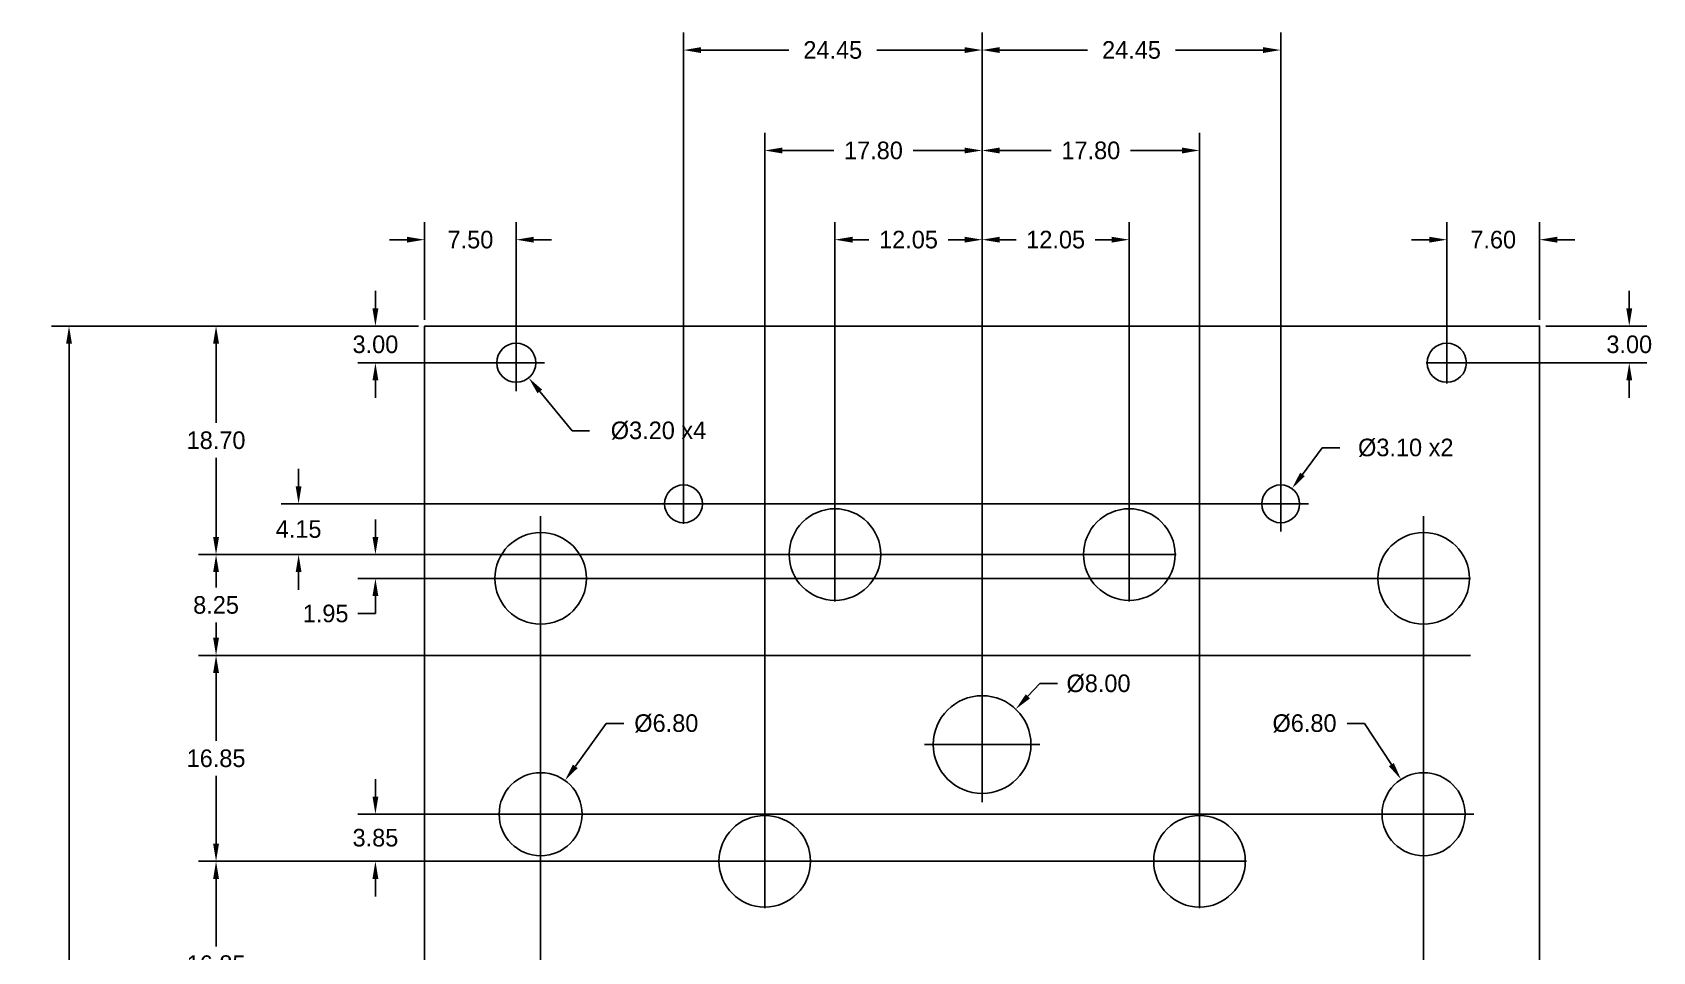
# Model space of a CAD drawing. Header units: millimetres. Extents: x -32 to 101, y -29 to 153.
# Drawn here: x -32.1 to 100.6, y 77.3 to 152.5 of the extents above; entities that cross this region are included whole.
import ezdxf

# ---------------------------------------------------------------- set-up
doc = ezdxf.new("R2010")
doc.units = ezdxf.units.MM
doc.header["$MEASUREMENT"] = 0
doc.header["$PDSIZE"] = -5
doc.layers.add('Dimensions', color=1, linetype='Continuous')
doc.layers.add('Panel', color=7, linetype='Continuous')
doc.dimstyles.get("Standard").update_dxf_attribs({"dimscale": 8, "dimtxt": 0.18, "dimasz": 0.18, "dimexe": 0.18, "dimexo": 0.0625, "dimgap": 0.09, "dimtad": 0, "dimtih": 1, "dimtoh": 1, "dimzin": 0, "dimdsep": 46, "dimtxsty": 'Standard', "dimcen": -0.09, "dimadec": 0, "dimazin": 0, "dimtfac": 1, "dimtdec": 4, "dimtofl": 0, "dimtmove": 0, "dimatfit": 3, "dimfxl": 1, "dimtolj": 1, "dimtzin": 0, "dimarcsym": 0})

# ---------------------------------------------------------------- blocks, each defined once
blk = doc.blocks.new('*D442')
at = {"layer": 'Defpoints', "color": 0}
for p in [(9.5, 112.95), (0, 0), (9.5, -13.93)]:
    blk.add_point(p, dxfattribs=at)
at = {"layer": 'Dimensions', "color": 0, "lineweight": -2}
for p, q in [((9.5, 112.45), (9.5, -15.37)), ((0, -0.5), (0, -15.37)), ((-1.44, -13.93), (-2.88, -13.93)), ((10.94, -13.93), (12.38, -13.93))]:
    blk.add_line(p, q, dxfattribs=at)
at = {"layer": 'Dimensions', "color": 0}
for points in [[(-1.44, -14.17), (-1.44, -13.69), (0, -13.93)], [(10.94, -13.69), (10.94, -14.17), (9.5, -13.93)]]:
    blk.add_solid(points, dxfattribs=at)
at = {"layer": 'Dimensions', "color": 0, "insert": (4.75, -13.93), "char_height": 1.44, "attachment_point": 5}
blk.add_mtext('\\A1;9.50', dxfattribs=at)
blk = doc.blocks.new('*D448')
at = {"layer": 'Defpoints', "color": 0}
for p in [(81.8, 112.95), (69.75, 47.9), (81.8, -20.36)]:
    blk.add_point(p, dxfattribs=at)
at = {"layer": 'Dimensions', "color": 0, "lineweight": -2}
for p, q in [((81.8, 112.45), (81.8, -21.8)), ((69.75, 47.4), (69.75, -21.8)), ((71.19, -20.36), (72.54, -20.36)), ((80.36, -20.36), (79.02, -20.36))]:
    blk.add_line(p, q, dxfattribs=at)
at = {"layer": 'Dimensions', "color": 0}
for points in [[(71.19, -20.12), (71.19, -20.6), (69.75, -20.36)], [(80.36, -20.6), (80.36, -20.12), (81.8, -20.36)]]:
    blk.add_solid(points, dxfattribs=at)
at = {"layer": 'Dimensions', "color": 0, "insert": (75.78, -20.36), "char_height": 1.44, "attachment_point": 5}
blk.add_mtext('\\A1;12.05', dxfattribs=at)
blk = doc.blocks.new('*D449')
at = {"layer": 'Defpoints', "color": 0}
for p in [(81.8, 112.95), (91.3, 0), (81.8, -13.93)]:
    blk.add_point(p, dxfattribs=at)
at = {"layer": 'Dimensions', "color": 0, "lineweight": -2}
for p, q in [((81.8, 112.45), (81.8, -15.37)), ((91.3, -0.5), (91.3, -15.37)), ((80.36, -13.93), (78.92, -13.93)), ((92.74, -13.93), (94.18, -13.93))]:
    blk.add_line(p, q, dxfattribs=at)
at = {"layer": 'Dimensions', "color": 0}
for points in [[(80.36, -14.17), (80.36, -13.69), (81.8, -13.93)], [(92.74, -13.69), (92.74, -14.17), (91.3, -13.93)]]:
    blk.add_solid(points, dxfattribs=at)
at = {"layer": 'Dimensions', "color": 0, "insert": (86.55, -13.93), "char_height": 1.44, "attachment_point": 5}
blk.add_mtext('\\A1;9.50', dxfattribs=at)
blk = doc.blocks.new('*D458')
at = {"layer": 'Defpoints', "color": 0}
for p in [(0, 135.57), (0, 128.5), (7.5, 125.5)]:
    blk.add_point(p, dxfattribs=at)
at = {"layer": 'Dimensions', "color": 0, "lineweight": -2}
for p, q in [((0, 129), (0, 137.01)), ((7.5, 126), (7.5, 137.01)), ((-1.44, 135.57), (-2.88, 135.57)), ((8.94, 135.57), (10.38, 135.57))]:
    blk.add_line(p, q, dxfattribs=at)
at = {"layer": 'Dimensions', "color": 0}
for points in [[(-1.44, 135.33), (-1.44, 135.81), (0, 135.57)], [(8.94, 135.81), (8.94, 135.33), (7.5, 135.57)]]:
    blk.add_solid(points, dxfattribs=at)
at = {"layer": 'Dimensions', "color": 0, "insert": (3.75, 135.57), "char_height": 1.44, "attachment_point": 5}
blk.add_mtext('\\A1;7.50', dxfattribs=at)
blk = doc.blocks.new('*D459')
at = {"layer": 'Defpoints', "color": 0}
for p in [(83.7, 135.57), (91.3, 128.5), (83.7, 125.5)]:
    blk.add_point(p, dxfattribs=at)
at = {"layer": 'Dimensions', "color": 0, "lineweight": -2}
for p, q in [((83.7, 126), (83.7, 137.01)), ((91.3, 129), (91.3, 137.01)), ((82.26, 135.57), (80.82, 135.57)), ((92.74, 135.57), (94.18, 135.57))]:
    blk.add_line(p, q, dxfattribs=at)
at = {"layer": 'Dimensions', "color": 0}
for points in [[(82.26, 135.33), (82.26, 135.81), (83.7, 135.57)], [(92.74, 135.81), (92.74, 135.33), (91.3, 135.57)]]:
    blk.add_solid(points, dxfattribs=at)
at = {"layer": 'Dimensions', "color": 0, "insert": (87.5, 135.57), "char_height": 1.44, "attachment_point": 5}
blk.add_mtext('\\A1;7.60', dxfattribs=at)
blk = doc.blocks.new('*D472')
at = {"layer": 'Defpoints', "color": 0}
for p in [(-17.08, 84.7), (63.45, 84.7), (81.8, 67.85)]:
    blk.add_point(p, dxfattribs=at)
at = {"layer": 'Dimensions', "color": 0, "lineweight": -2}
for p, q in [((62.95, 84.7), (-18.52, 84.7)), ((-17.08, 83.26), (-17.08, 77.71)), ((-17.08, 69.29), (-17.08, 74.83)), ((81.3, 67.85), (-18.52, 67.85))]:
    blk.add_line(p, q, dxfattribs=at)
at = {"layer": 'Dimensions', "color": 0}
for points in [[(-16.84, 83.26), (-17.32, 83.26), (-17.08, 84.7)], [(-17.32, 69.29), (-16.84, 69.29), (-17.08, 67.85)]]:
    blk.add_solid(points, dxfattribs=at)
at = {"layer": 'Dimensions', "color": 0, "insert": (-17.08, 76.27), "char_height": 1.44, "attachment_point": 5}
blk.add_mtext('\\A1;16.85', dxfattribs=at)
blk = doc.blocks.new('*D473')
at = {"layer": 'Defpoints', "color": 0}
for p in [(81.8, 101.55), (-17.08, 84.7), (63.45, 84.7)]:
    blk.add_point(p, dxfattribs=at)
at = {"layer": 'Dimensions', "color": 0, "lineweight": -2}
for p, q in [((81.3, 101.55), (-18.52, 101.55)), ((-17.08, 100.11), (-17.08, 94.56)), ((-17.08, 86.14), (-17.08, 91.69)), ((62.95, 84.7), (-18.52, 84.7))]:
    blk.add_line(p, q, dxfattribs=at)
at = {"layer": 'Dimensions', "color": 0}
for points in [[(-16.84, 100.11), (-17.32, 100.11), (-17.08, 101.55)], [(-17.32, 86.14), (-16.84, 86.14), (-17.08, 84.7)]]:
    blk.add_solid(points, dxfattribs=at)
at = {"layer": 'Dimensions', "color": 0, "insert": (-17.08, 93.12), "char_height": 1.44, "attachment_point": 5}
blk.add_mtext('\\A1;16.85', dxfattribs=at)
blk = doc.blocks.new('*D474')
at = {"layer": 'Defpoints', "color": 0}
for p in [(-17.08, 109.8), (57.7, 109.8), (81.8, 101.55)]:
    blk.add_point(p, dxfattribs=at)
at = {"layer": 'Dimensions', "color": 0, "lineweight": -2}
for p, q in [((57.2, 109.8), (-18.52, 109.8)), ((-17.08, 108.36), (-17.08, 107.11)), ((-17.08, 102.99), (-17.08, 104.23)), ((81.3, 101.55), (-18.52, 101.55))]:
    blk.add_line(p, q, dxfattribs=at)
at = {"layer": 'Dimensions', "color": 0}
for points in [[(-16.84, 108.36), (-17.32, 108.36), (-17.08, 109.8)], [(-17.32, 102.99), (-16.84, 102.99), (-17.08, 101.55)]]:
    blk.add_solid(points, dxfattribs=at)
at = {"layer": 'Dimensions', "color": 0, "insert": (-17.08, 105.67), "char_height": 1.44, "attachment_point": 5}
blk.add_mtext('\\A1;8.25', dxfattribs=at)
blk = doc.blocks.new('*D476')
at = {"layer": 'Defpoints', "color": 0}
for p in [(0, 128.5), (-17.08, 109.8), (57.7, 109.8)]:
    blk.add_point(p, dxfattribs=at)
at = {"layer": 'Dimensions', "color": 0, "lineweight": -2}
for p, q in [((-0.5, 128.5), (-18.52, 128.5)), ((-17.08, 127.06), (-17.08, 120.59)), ((-17.08, 111.24), (-17.08, 117.71)), ((57.2, 109.8), (-18.52, 109.8))]:
    blk.add_line(p, q, dxfattribs=at)
at = {"layer": 'Dimensions', "color": 0}
for points in [[(-16.84, 127.06), (-17.32, 127.06), (-17.08, 128.5)], [(-17.32, 111.24), (-16.84, 111.24), (-17.08, 109.8)]]:
    blk.add_solid(points, dxfattribs=at)
at = {"layer": 'Dimensions', "color": 0, "insert": (-17.08, 119.15), "char_height": 1.44, "attachment_point": 5}
blk.add_mtext('\\A1;18.70', dxfattribs=at)
blk = doc.blocks.new('*D481')
at = {"layer": 'Defpoints', "color": 0}
for p in [(33.6, 135.57), (33.6, 109.8), (45.65, 94.25)]:
    blk.add_point(p, dxfattribs=at)
at = {"layer": 'Dimensions', "color": 0, "lineweight": -2}
for p, q in [((33.6, 110.3), (33.6, 137.01)), ((45.65, 94.75), (45.65, 137.01)), ((35.04, 135.57), (36.38, 135.57)), ((44.21, 135.57), (42.87, 135.57))]:
    blk.add_line(p, q, dxfattribs=at)
at = {"layer": 'Dimensions', "color": 0}
for points in [[(35.04, 135.81), (35.04, 135.33), (33.6, 135.57)], [(44.21, 135.33), (44.21, 135.81), (45.65, 135.57)]]:
    blk.add_solid(points, dxfattribs=at)
at = {"layer": 'Dimensions', "color": 0, "insert": (39.62, 135.57), "char_height": 1.44, "attachment_point": 5}
blk.add_mtext('\\A1;12.05', dxfattribs=at)
blk = doc.blocks.new('*D482')
at = {"layer": 'Defpoints', "color": 0}
for p in [(57.7, 135.57), (57.7, 109.8), (45.65, 94.25)]:
    blk.add_point(p, dxfattribs=at)
at = {"layer": 'Dimensions', "color": 0, "lineweight": -2}
for p, q in [((45.65, 94.75), (45.65, 137.01)), ((57.7, 110.3), (57.7, 137.01)), ((47.09, 135.57), (48.44, 135.57)), ((56.26, 135.57), (54.91, 135.57))]:
    blk.add_line(p, q, dxfattribs=at)
at = {"layer": 'Dimensions', "color": 0}
for points in [[(47.09, 135.81), (47.09, 135.33), (45.65, 135.57)], [(56.26, 135.33), (56.26, 135.81), (57.7, 135.57)]]:
    blk.add_solid(points, dxfattribs=at)
at = {"layer": 'Dimensions', "color": 0, "insert": (51.67, 135.57), "char_height": 1.44, "attachment_point": 5}
blk.add_mtext('\\A1;12.05', dxfattribs=at)
blk = doc.blocks.new('*D483')
at = {"layer": 'Defpoints', "color": 0}
for p in [(45.65, 142.87), (45.65, 94.25), (63.45, 84.7)]:
    blk.add_point(p, dxfattribs=at)
at = {"layer": 'Dimensions', "color": 0, "lineweight": -2}
for p, q in [((45.65, 94.75), (45.65, 144.31)), ((63.45, 85.2), (63.45, 144.31)), ((47.09, 142.87), (51.31, 142.87)), ((62.01, 142.87), (57.79, 142.87))]:
    blk.add_line(p, q, dxfattribs=at)
at = {"layer": 'Dimensions', "color": 0}
for points in [[(47.09, 143.11), (47.09, 142.63), (45.65, 142.87)], [(62.01, 142.63), (62.01, 143.11), (63.45, 142.87)]]:
    blk.add_solid(points, dxfattribs=at)
at = {"layer": 'Dimensions', "color": 0, "insert": (54.55, 142.87), "char_height": 1.44, "attachment_point": 5}
blk.add_mtext('\\A1;17.80', dxfattribs=at)
blk = doc.blocks.new('*D484')
at = {"layer": 'Defpoints', "color": 0}
for p in [(27.85, 142.87), (45.65, 94.25), (27.85, 84.7)]:
    blk.add_point(p, dxfattribs=at)
at = {"layer": 'Dimensions', "color": 0, "lineweight": -2}
for p, q in [((27.85, 85.2), (27.85, 144.31)), ((45.65, 94.75), (45.65, 144.31)), ((29.29, 142.87), (33.51, 142.87)), ((44.21, 142.87), (39.99, 142.87))]:
    blk.add_line(p, q, dxfattribs=at)
at = {"layer": 'Dimensions', "color": 0}
for points in [[(29.29, 143.11), (29.29, 142.63), (27.85, 142.87)], [(44.21, 142.63), (44.21, 143.11), (45.65, 142.87)]]:
    blk.add_solid(points, dxfattribs=at)
at = {"layer": 'Dimensions', "color": 0, "insert": (36.75, 142.87), "char_height": 1.44, "attachment_point": 5}
blk.add_mtext('\\A1;17.80', dxfattribs=at)
blk = doc.blocks.new('*D485')
at = {"layer": 'Defpoints', "color": 0}
for p in [(-4.03, 128.5), (0, 128.5), (7.5, 125.5)]:
    blk.add_point(p, dxfattribs=at)
at = {"layer": 'Dimensions', "color": 0, "lineweight": -2}
for p, q in [((-4.03, 129.94), (-4.03, 131.38)), ((-0.5, 128.5), (-5.47, 128.5)), ((7, 125.5), (-5.47, 125.5)), ((-4.03, 124.06), (-4.03, 122.62))]:
    blk.add_line(p, q, dxfattribs=at)
at = {"layer": 'Dimensions', "color": 0}
for points in [[(-4.27, 129.94), (-3.79, 129.94), (-4.03, 128.5)], [(-3.79, 124.06), (-4.27, 124.06), (-4.03, 125.5)]]:
    blk.add_solid(points, dxfattribs=at)
at = {"layer": 'Dimensions', "color": 0, "insert": (-4.03, 127), "char_height": 1.44, "attachment_point": 5}
blk.add_mtext('\\A1;3.00', dxfattribs=at)
blk = doc.blocks.new('*D486')
at = {"layer": 'Defpoints', "color": 0}
for p in [(91.3, 128.5), (98.64, 128.5), (83.7, 125.5)]:
    blk.add_point(p, dxfattribs=at)
at = {"layer": 'Dimensions', "color": 0, "lineweight": -2}
for p, q in [((98.64, 129.94), (98.64, 131.38)), ((91.8, 128.5), (100.08, 128.5)), ((84.2, 125.5), (100.08, 125.5)), ((98.64, 124.06), (98.64, 122.62))]:
    blk.add_line(p, q, dxfattribs=at)
at = {"layer": 'Dimensions', "color": 0}
for points in [[(98.4, 129.94), (98.88, 129.94), (98.64, 128.5)], [(98.88, 124.06), (98.4, 124.06), (98.64, 125.5)]]:
    blk.add_solid(points, dxfattribs=at)
at = {"layer": 'Dimensions', "color": 0, "insert": (98.64, 127), "char_height": 1.44, "attachment_point": 5}
blk.add_mtext('\\A1;3.00', dxfattribs=at)
blk = doc.blocks.new('*D489')
at = {"layer": 'Defpoints', "color": 0}
for p in [(0, 128.5), (-29.12, 0), (0, 0)]:
    blk.add_point(p, dxfattribs=at)
at = {"layer": 'Dimensions', "color": 0, "lineweight": -2}
for p, q in [((-0.5, 128.5), (-30.56, 128.5)), ((-29.12, 127.06), (-29.12, 65.69)), ((-29.12, 1.44), (-29.12, 62.81)), ((-0.5, 0), (-30.56, 0))]:
    blk.add_line(p, q, dxfattribs=at)
at = {"layer": 'Dimensions', "color": 0}
for points in [[(-28.88, 127.06), (-29.36, 127.06), (-29.12, 128.5)], [(-29.36, 1.44), (-28.88, 1.44), (-29.12, 0)]]:
    blk.add_solid(points, dxfattribs=at)
at = {"layer": 'Dimensions', "color": 0, "insert": (-29.12, 64.25), "char_height": 1.44, "attachment_point": 5}
blk.add_mtext('\\A1;128.50', dxfattribs=at)
blk = doc.blocks.new('*D491')
at = {"layer": 'Defpoints', "color": 0}
for p in [(48.4, 97.15), (42.9, 91.35)]:
    blk.add_point(p, dxfattribs=at)
at = {"layer": 'Dimensions', "color": 0}
for p, q in [((45.65, 89.53), (45.65, 98.97)), ((40.93, 94.25), (50.37, 94.25))]:
    blk.add_line(p, q, dxfattribs=at)
at = {"layer": 'Dimensions', "color": 0, "lineweight": -2}
for p, q in [((50.38, 99.24), (49.39, 98.2)), ((51.82, 99.24), (50.38, 99.24))]:
    blk.add_line(p, q, dxfattribs=at)
at = {"layer": 'Dimensions', "color": 0}
blk.add_solid([(49.22, 98.36), (49.57, 98.03), (48.4, 97.15)], dxfattribs=at)
at = {"layer": 'Dimensions', "color": 0, "insert": (55.18, 99.24), "char_height": 1.44, "attachment_point": 5}
blk.add_mtext('\\A1;%%c8.00', dxfattribs=at)
blk = doc.blocks.new('*D496')
at = {"layer": 'Defpoints', "color": 0}
for p in [(-4.03, 88.55), (81.8, 88.55), (63.45, 84.7)]:
    blk.add_point(p, dxfattribs=at)
at = {"layer": 'Dimensions', "color": 0, "lineweight": -2}
for p, q in [((-4.03, 89.99), (-4.03, 91.43)), ((81.3, 88.55), (-5.47, 88.55)), ((62.95, 84.7), (-5.47, 84.7)), ((-4.03, 83.26), (-4.03, 81.82))]:
    blk.add_line(p, q, dxfattribs=at)
at = {"layer": 'Dimensions', "color": 0}
for points in [[(-4.27, 89.99), (-3.79, 89.99), (-4.03, 88.55)], [(-3.79, 83.26), (-4.27, 83.26), (-4.03, 84.7)]]:
    blk.add_solid(points, dxfattribs=at)
at = {"layer": 'Dimensions', "color": 0, "insert": (-4.03, 86.62), "char_height": 1.44, "attachment_point": 5}
blk.add_mtext('\\A1;3.85', dxfattribs=at)
blk = doc.blocks.new('*D497')
at = {"layer": 'Defpoints', "color": 0}
for p in [(57.7, 109.8), (-4.03, 107.85), (81.8, 107.85)]:
    blk.add_point(p, dxfattribs=at)
at = {"layer": 'Dimensions', "color": 0, "lineweight": -2}
for p, q in [((-4.03, 111.24), (-4.03, 112.68)), ((57.2, 109.8), (-5.47, 109.8)), ((81.3, 107.85), (-5.47, 107.85)), ((-4.03, 106.41), (-4.03, 104.97)), ((-4.03, 104.97), (-5.47, 104.97))]:
    blk.add_line(p, q, dxfattribs=at)
at = {"layer": 'Dimensions', "color": 0}
for points in [[(-4.27, 111.24), (-3.79, 111.24), (-4.03, 109.8)], [(-3.79, 106.41), (-4.27, 106.41), (-4.03, 107.85)]]:
    blk.add_solid(points, dxfattribs=at)
at = {"layer": 'Dimensions', "color": 0, "insert": (-8.11, 104.97), "char_height": 1.44, "attachment_point": 5}
blk.add_mtext('\\A1;1.95', dxfattribs=at)
blk = doc.blocks.new('*D498')
at = {"layer": 'Defpoints', "color": 0}
for p in [(11.49, 91.3), (7.51, 85.8)]:
    blk.add_point(p, dxfattribs=at)
at = {"layer": 'Dimensions', "color": 0, "lineweight": -2}
for p, q in [((14.87, 95.98), (12.34, 92.47)), ((16.31, 95.98), (14.87, 95.98))]:
    blk.add_line(p, q, dxfattribs=at)
at = {"layer": 'Dimensions', "color": 0}
for p, q in [((9.5, 84.43), (9.5, 92.67)), ((5.38, 88.55), (13.62, 88.55))]:
    blk.add_line(p, q, dxfattribs=at)
blk.add_solid([(12.14, 92.61), (12.53, 92.33), (11.49, 91.3)], dxfattribs=at)
at = {"layer": 'Dimensions', "color": 0, "insert": (19.79, 95.98), "char_height": 1.44, "attachment_point": 5}
blk.add_mtext('\\A1;%%c6.80', dxfattribs=at)
blk = doc.blocks.new('*D499')
at = {"layer": 'Defpoints', "color": 0}
for p in [(79.95, 91.4), (83.65, 85.7)]:
    blk.add_point(p, dxfattribs=at)
at = {"layer": 'Dimensions', "color": 0, "lineweight": -2}
for p, q in [((75.53, 95.98), (76.97, 95.98)), ((76.97, 95.98), (79.16, 92.61))]:
    blk.add_line(p, q, dxfattribs=at)
at = {"layer": 'Dimensions', "color": 0}
for p, q in [((81.8, 84.43), (81.8, 92.67)), ((77.68, 88.55), (85.92, 88.55))]:
    blk.add_line(p, q, dxfattribs=at)
blk.add_solid([(78.96, 92.48), (79.36, 92.74), (79.95, 91.4)], dxfattribs=at)
at = {"layer": 'Dimensions', "color": 0, "insert": (72.05, 95.98), "char_height": 1.44, "attachment_point": 5}
blk.add_mtext('\\A1;%%c6.80', dxfattribs=at)
blk = doc.blocks.new('*D500')
at = {"layer": 'Defpoints', "color": 0}
for p in [(21.2, 151.09), (21.2, 113.95), (45.65, 94.25)]:
    blk.add_point(p, dxfattribs=at)
at = {"layer": 'Dimensions', "color": 0, "lineweight": -2}
for p, q in [((21.2, 114.45), (21.2, 152.53)), ((45.65, 94.75), (45.65, 152.53)), ((22.64, 151.09), (29.82, 151.09)), ((44.21, 151.09), (37.02, 151.09))]:
    blk.add_line(p, q, dxfattribs=at)
at = {"layer": 'Dimensions', "color": 0}
for points in [[(22.64, 151.33), (22.64, 150.85), (21.2, 151.09)], [(44.21, 150.85), (44.21, 151.33), (45.65, 151.09)]]:
    blk.add_solid(points, dxfattribs=at)
at = {"layer": 'Dimensions', "color": 0, "insert": (33.42, 151.09), "char_height": 1.44, "attachment_point": 5}
blk.add_mtext('\\A1;24.45', dxfattribs=at)
blk = doc.blocks.new('*D501')
at = {"layer": 'Defpoints', "color": 0}
for p in [(70.1, 151.09), (70.1, 113.95), (45.65, 94.25)]:
    blk.add_point(p, dxfattribs=at)
at = {"layer": 'Dimensions', "color": 0, "lineweight": -2}
for p, q in [((45.65, 94.75), (45.65, 152.53)), ((70.1, 114.45), (70.1, 152.53)), ((47.09, 151.09), (54.27, 151.09)), ((68.66, 151.09), (61.48, 151.09))]:
    blk.add_line(p, q, dxfattribs=at)
at = {"layer": 'Dimensions', "color": 0}
for points in [[(47.09, 151.33), (47.09, 150.85), (45.65, 151.09)], [(68.66, 150.85), (68.66, 151.33), (70.1, 151.09)]]:
    blk.add_solid(points, dxfattribs=at)
at = {"layer": 'Dimensions', "color": 0, "insert": (57.88, 151.09), "char_height": 1.44, "attachment_point": 5}
blk.add_mtext('\\A1;24.45', dxfattribs=at)
blk = doc.blocks.new('*D502')
at = {"layer": 'Defpoints', "color": 0}
for p in [(-10.32, 113.95), (70.1, 113.95), (57.7, 109.8)]:
    blk.add_point(p, dxfattribs=at)
at = {"layer": 'Dimensions', "color": 0, "lineweight": -2}
for p, q in [((-10.32, 115.39), (-10.32, 116.83)), ((69.6, 113.95), (-11.76, 113.95)), ((57.2, 109.8), (-11.76, 109.8)), ((-10.32, 108.36), (-10.32, 106.92))]:
    blk.add_line(p, q, dxfattribs=at)
at = {"layer": 'Dimensions', "color": 0}
for points in [[(-10.56, 115.39), (-10.08, 115.39), (-10.32, 113.95)], [(-10.08, 108.36), (-10.56, 108.36), (-10.32, 109.8)]]:
    blk.add_solid(points, dxfattribs=at)
at = {"layer": 'Dimensions', "color": 0, "insert": (-10.32, 111.88), "char_height": 1.44, "attachment_point": 5}
blk.add_mtext('\\A1;4.15', dxfattribs=at)
blk = doc.blocks.new('*D504')
at = {"layer": 'Defpoints', "color": 0}
for p in [(6.48, 126.74), (8.52, 124.26)]:
    blk.add_point(p, dxfattribs=at)
at = {"layer": 'Dimensions', "color": 0}
for p, q in [((7.5, 123.18), (7.5, 127.82)), ((5.18, 125.5), (9.82, 125.5))]:
    blk.add_line(p, q, dxfattribs=at)
at = {"layer": 'Dimensions', "color": 0, "lineweight": -2}
for p, q in [((12.07, 119.94), (9.43, 123.15)), ((13.51, 119.94), (12.07, 119.94))]:
    blk.add_line(p, q, dxfattribs=at)
at = {"layer": 'Dimensions', "color": 0}
blk.add_solid([(9.62, 123.3), (9.24, 123), (8.52, 124.26)], dxfattribs=at)
at = {"layer": 'Dimensions', "color": 0, "insert": (19.15, 119.94), "char_height": 1.44, "attachment_point": 5}
blk.add_mtext('\\A1;%%c3.20 x4', dxfattribs=at)
blk = doc.blocks.new('*D506')
at = {"layer": 'Defpoints', "color": 0}
for p in [(71.02, 115.2), (69.18, 112.7)]:
    blk.add_point(p, dxfattribs=at)
at = {"layer": 'Dimensions', "color": 0, "lineweight": -2}
for p, q in [((73.5, 118.54), (71.88, 116.35)), ((74.94, 118.54), (73.5, 118.54))]:
    blk.add_line(p, q, dxfattribs=at)
at = {"layer": 'Dimensions', "color": 0}
for p, q in [((70.1, 111.68), (70.1, 116.22)), ((67.83, 113.95), (72.37, 113.95))]:
    blk.add_line(p, q, dxfattribs=at)
blk.add_solid([(71.69, 116.5), (72.07, 116.21), (71.02, 115.2)], dxfattribs=at)
at = {"layer": 'Dimensions', "color": 0, "insert": (80.34, 118.54), "char_height": 1.44, "attachment_point": 5}
blk.add_mtext('\\A1;%%c3.10 x2', dxfattribs=at)

msp = doc.modelspace()

# ---------------------------------------------------------------- linework, layer by layer
at = {"layer": 'Dimensions'}
for p, q in [((7.5, 125.5), (7.5, 127.19)), ((83.7, 125.5), (83.7, 127.19)), ((7.5, 125.5), (5.81, 125.5)), ((7.5, 125.5), (9.19, 125.5)), ((7.5, 125.5), (7.5, 123.81)), ((83.7, 125.5), (82.01, 125.5)), ((83.7, 125.5), (85.39, 125.5)), ((83.7, 125.5), (83.7, 123.81)), ((21.2, 113.95), (21.2, 115.59)), ((70.1, 113.95), (70.1, 115.59)), ((9.5, 112.95), (9.5, 111.31)), ((21.2, 113.95), (19.56, 113.95)), ((21.2, 113.95), (22.84, 113.95)), ((21.2, 113.95), (21.2, 112.31)), ((33.6, 109.8), (33.6, 113.64)), ((57.7, 109.8), (57.7, 113.64)), ((70.1, 113.95), (68.46, 113.95)), ((70.1, 113.95), (71.74, 113.95)), ((70.1, 113.95), (70.1, 112.31)), ((81.8, 112.95), (81.8, 111.31)), ((9.5, 107.85), (9.5, 111.69)), ((81.8, 107.85), (81.8, 111.69)), ((33.6, 109.8), (29.76, 109.8)), ((33.6, 109.8), (37.44, 109.8)), ((33.6, 109.8), (33.6, 105.96)), ((57.7, 109.8), (53.86, 109.8)), ((57.7, 109.8), (61.54, 109.8)), ((57.7, 109.8), (57.7, 105.96)), ((9.5, 107.85), (5.66, 107.85)), ((9.5, 107.85), (13.34, 107.85)), ((9.5, 107.85), (9.5, 104.01)), ((81.8, 107.85), (77.96, 107.85)), ((81.8, 107.85), (85.64, 107.85)), ((81.8, 107.85), (81.8, 104.01)), ((9.5, 101.55), (9.5, 105.39)), ((81.8, 101.55), (81.8, 105.39)), ((9.5, 101.55), (5.66, 101.55)), ((9.5, 101.55), (13.34, 101.55)), ((9.5, 101.55), (9.5, 97.71)), ((81.8, 101.55), (77.96, 101.55)), ((81.8, 101.55), (85.64, 101.55)), ((81.8, 101.55), (81.8, 97.71)), ((45.65, 94.25), (45.65, 98.34)), ((45.65, 94.25), (41.56, 94.25)), ((45.65, 94.25), (49.74, 94.25)), ((45.65, 94.25), (45.65, 90.16)), ((9.5, 88.55), (9.5, 92.04)), ((81.8, 88.55), (81.8, 92.04)), ((9.5, 88.55), (6.01, 88.55)), ((9.5, 88.55), (12.99, 88.55)), ((9.5, 88.55), (9.5, 85.06)), ((27.85, 84.7), (27.85, 88.54)), ((63.45, 84.7), (63.45, 88.54)), ((81.8, 88.55), (78.31, 88.55)), ((81.8, 88.55), (85.29, 88.55)), ((81.8, 88.55), (81.8, 85.06)), ((27.85, 84.7), (24.01, 84.7)), ((27.85, 84.7), (31.69, 84.7)), ((27.85, 84.7), (27.85, 80.86)), ((63.45, 84.7), (59.61, 84.7)), ((63.45, 84.7), (67.29, 84.7)), ((63.45, 84.7), (63.45, 80.86))]:
    msp.add_line(p, q, dxfattribs=at)
at = {"layer": 'Panel', "color": 0}
msp.add_lwpolyline([(0, 0), (0, 128.5), (91.3, 128.5), (91.3, 0)], close=True, dxfattribs=at)
at = {"layer": 'Panel'}
for centre, radius in [((7.5, 125.5), 1.6), ((83.7, 125.5), 1.6), ((21.2, 113.95), 1.55), ((70.1, 113.95), 1.55), ((33.6, 109.8), 3.75), ((57.7, 109.8), 3.75), ((9.5, 107.85), 3.75), ((81.8, 107.85), 3.75), ((45.65, 94.25), 4), ((9.5, 88.55), 3.4), ((81.8, 88.55), 3.4), ((27.85, 84.7), 3.75), ((63.45, 84.7), 3.75)]:
    msp.add_circle(centre, radius, dxfattribs=at)

# ---------------------------------------------------------------- dimensions: what is measured, and where the dimension line sits
at = {"layer": 'Dimensions'}
for base, p1, p2, picture, middle in [((21.2, 151.094), (45.65, 94.25), (21.2, 113.95), '*D500', (33.425, 151.094)), ((70.1, 151.094), (45.65, 94.25), (70.1, 113.95), '*D501', (57.875, 151.094)), ((27.85, 142.867), (45.65, 94.25), (27.85, 84.7), '*D484', (36.75, 142.867)), ((45.65, 142.867), (63.45, 84.7), (45.65, 94.25), '*D483', (54.55, 142.867)), ((0, 135.57), (7.5, 125.5), (0, 128.5), '*D458', (3.75, 135.57)), ((33.6, 135.57), (45.65, 94.25), (33.6, 109.8), '*D481', (39.625, 135.57)), ((57.7, 135.57), (45.65, 94.25), (57.7, 109.8), '*D482', (51.675, 135.57)), ((83.7, 135.57), (91.3, 128.5), (83.7, 125.5), '*D459', (87.5, 135.57)), ((9.5, -13.932), (0, 0), (9.5, 112.95), '*D442', (4.75, -13.932)), ((81.8, -20.363), (69.75, 47.9), (81.8, 112.95), '*D448', (75.775, -20.363)), ((81.8, -13.932), (91.3, 0), (81.8, 112.95), '*D449', (86.55, -13.932))]:
    dim = msp.add_linear_dim(base=base, p1=p1, p2=p2, dimstyle='Standard', override={"dimlfac": 1}, dxfattribs=at)
    dim.commit()
    dim.dimension.update_dxf_attribs({"geometry": picture, "text_midpoint": middle})
for base, p1, p2, picture, middle in [((-4.029, 128.5), (7.5, 125.5), (0, 128.5), '*D485', (-4.029, 127)), ((98.643, 128.5), (83.7, 125.5), (91.3, 128.5), '*D486', (98.643, 127)), ((-29.119, 0), (0, 128.5), (0, 0), '*D489', (-29.119, 64.25)), ((-17.078, 109.8), (0, 128.5), (57.7, 109.8), '*D476', (-17.078, 119.15)), ((-10.316, 113.95), (57.7, 109.8), (70.1, 113.95), '*D502', (-10.316, 111.875)), ((-4.029, 107.85), (57.7, 109.8), (81.8, 107.85), '*D497', (-8.109, 104.97)), ((-17.078, 109.8), (81.8, 101.55), (57.7, 109.8), '*D474', (-17.078, 105.675)), ((-17.078, 84.7), (81.8, 101.55), (63.45, 84.7), '*D473', (-17.078, 93.125)), ((-4.029, 88.55), (63.45, 84.7), (81.8, 88.55), '*D496', (-4.029, 86.625)), ((-17.078, 84.7), (81.8, 67.85), (63.45, 84.7), '*D472', (-17.078, 76.275))]:
    dim = msp.add_linear_dim(base=base, p1=p1, p2=p2, angle=90, dimstyle='Standard', override={"dimlfac": 1}, dxfattribs=at)
    dim.commit()
    dim.dimension.update_dxf_attribs({"geometry": picture, "text_midpoint": middle})
for p1, p2, override, picture, middle in [((6.484, 126.736), (8.516, 124.264), {"dimpost": ' x4'}, '*D504', (19.149, 119.939)), ((69.177, 112.704), (71.023, 115.196), {"dimpost": ' x2'}, '*D506', (80.338, 118.538))]:
    dim = msp.add_diameter_dim_2p(p1=p1, p2=p2, dimstyle='Standard', override=override, dxfattribs=at)
    dim.commit()
    dim.dimension.update_dxf_attribs({"geometry": picture, "text_midpoint": middle, "dimtype": 163})
for p1, p2, picture, middle in [((42.899, 91.346), (48.401, 97.154), '*D491', (55.181, 99.245)), ((7.507, 85.795), (11.493, 91.305), '*D498', (19.794, 95.977)), ((83.653, 85.699), (79.947, 91.401), '*D499', (72.054, 95.977))]:
    dim = msp.add_diameter_dim_2p(p1=p1, p2=p2, dimstyle='Standard', dxfattribs=at)
    dim.commit()
    dim.dimension.update_dxf_attribs({"geometry": picture, "text_midpoint": middle, "dimtype": 163})

doc.saveas('drawing.dxf')
